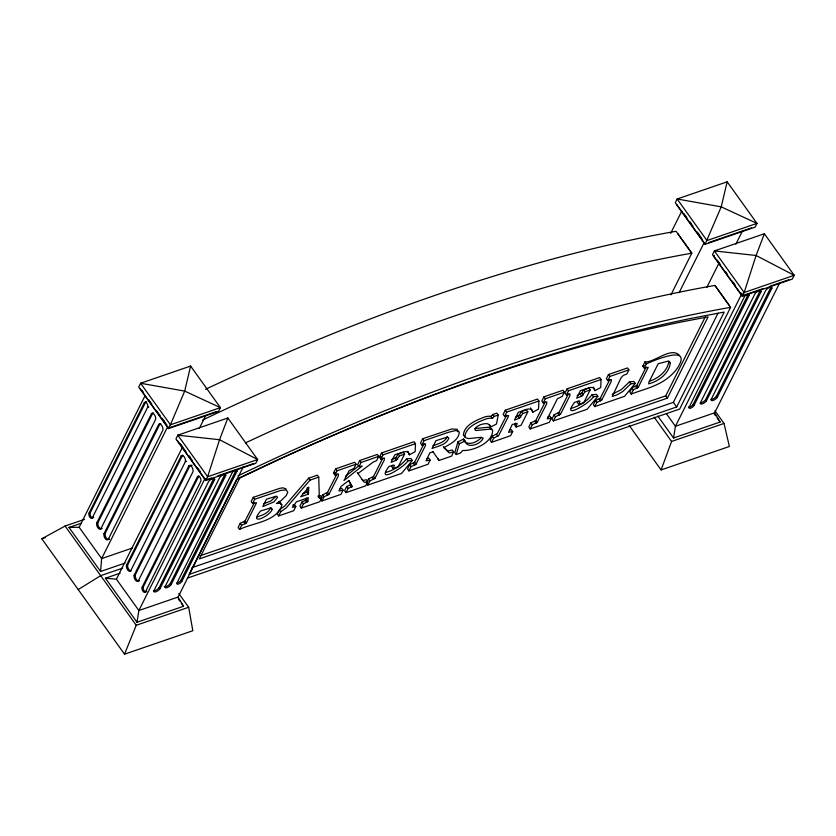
<?xml version="1.0" encoding="UTF-8"?>
<svg xmlns="http://www.w3.org/2000/svg" width="836" height="836" viewBox="0 0 836 836"><rect width="100%" height="100%" fill="white"/><g stroke="black" fill="none" stroke-linecap="round" stroke-linejoin="round"><path stroke-width="1.25" d="M382.836 458.107L373.546 476.426L368.509 478.976L366.419 483.145L367.809 485.089L369.899 480.919L374.946 478.37L384.236 460.051L384.445 458.013L380.829 459.1L379.429 457.156L381.519 452.976L414.092 441.721L415.492 443.665L415.168 451.659L409.4 454.815L407.665 451.241M568.407 393.944L559.117 412.263L554.069 414.813L551.979 418.993L553.38 420.936L555.47 416.756L560.517 414.207L569.807 395.888L570.006 393.86L566.39 394.937L565 392.993L567.09 388.824L599.663 377.558L601.053 379.502L600.729 387.507L594.971 390.663L593.226 387.089M506.689 415.105L497.305 433.57L492.247 436.193L490.157 440.363L491.547 442.307L493.637 438.137L498.705 435.514L508.089 417.049L508.622 415.555L504.568 416.318L503.167 414.374L505.257 410.204L537.527 399.044L538.927 400.987L538.53 409.086L532.783 412.19L530.62 407.895M308.432 494.107L308.808 487.127L300.688 496.783L308.432 494.107L307.042 492.164L307.282 487.513M125.076 563.077L100.592 571.479L101.637 558.594L167.66 426.768M668.894 361.277C667.619 371.174 658.34 378.29 649.384 381.32M243.516 466.394L178.089 597.061L183.523 606.278L136.989 622.256L138.87 610.52L204.893 478.694M779.497 283.32L714.644 412.817L720.089 422.034L673.555 438.012L675.425 426.276L742.034 293.279M321.86 497.524L319.342 498.057L317.941 496.114L320.46 495.581L321.86 497.524L319.77 501.704L301.315 508.079L299.915 506.135L302.005 501.966L306.08 499.991L306.718 498.099M301.315 508.079L303.405 503.909L307.847 501.464L308.327 497.702L296.466 501.799L292.401 507.306L295.829 506.532L294.429 504.589L292.704 505.132M465.276 436.507L463.416 435.441C463.635 425.085 476.844 419.891 485.246 416.798A20.66 8.182 -35.7 0 1 490.962 416.391L492.812 414.499L496.814 413.12L498.214 415.064L496.5 424.019L490.701 426.977L489.3 425.033M190.608 366.063L184.693 391.102L170.419 424.792L140.594 383.243L190.608 366.063L220.411 407.634L218.52 411.396L168.506 428.575L138.703 387.005L140.594 383.243L184.693 391.102L220.411 407.634L170.387 424.803L168.506 428.575M727.142 181.83L721.228 206.858L705.062 244.331L675.258 202.761L677.15 198.999L727.174 181.82L756.967 223.379L755.086 227.152L705.062 244.331M498.214 415.064L494.212 416.443L492.362 418.334A20.66 8.182 -35.7 0 0 486.646 418.742C478.244 421.835 465.025 427.029 464.816 437.385L468.453 438.597L480.669 437.353L483.177 438.095C481.024 444.156 467.031 449.454 465.035 441L463.646 439.057L457.929 441.836L454.836 452.579L456.237 454.523L460.396 453.081L462.716 450.489C473.636 451.106 493.303 442.275 492.592 429.976L490.074 429.14L476.499 430.477L475.182 430.216L474.9 428.68C477.837 425.054 482.894 423.34 487.461 423.706L489.499 424.803L490.701 426.977M456.237 454.523L459.319 443.78L465.035 441M447.333 436.486C445.149 442.307 438.148 443.78 432.954 445.745M270.739 507.462C268.732 513.126 262.326 515.175 257.164 516.93M661.088 469.936L671.58 441.45L724.018 423.444L729.379 446.487L661.088 469.936L629.194 425.44M227.841 417.99L219.554 439.726L207.641 476.729L177.817 435.169L227.841 417.99L257.645 459.56L255.753 463.322L205.74 480.501L175.936 438.931L177.817 435.169L219.554 439.726L257.645 459.56L207.621 476.739L205.74 480.501M124.533 654.18L136.237 625.276L188.675 607.27L192.823 630.731L124.533 654.18L41.8 538.781L65.093 526.032L84.603 519.334M132.276 548.071L101.637 558.594L79.169 527.255L145.192 395.418M93.642 517.191L92.42 517.609A3.093 1.714 71 0 1 89.828 517.191A3.093 1.714 71 0 1 89.118 513.001L144.294 402.806L145.506 402.388A3.093 1.714 71 0 1 146.666 401.74M93.339 517.599A3.093 1.714 71 0 1 90.831 516.449A3.093 1.714 71 0 1 90.33 512.572L145.506 402.388M92.42 517.609L147.596 407.425A3.093 1.714 71 0 0 146.885 403.234A3.093 1.714 71 0 0 144.294 402.806M102.086 528.331L100.863 528.749A3.961 2.195 71 0 1 97.854 527.746A3.961 2.195 71 0 1 96.725 522.981L151.431 413.736L152.654 413.318A3.961 2.195 71 0 1 153.542 412.921M101.668 528.624A3.961 2.195 71 0 1 98.836 526.983A3.961 2.195 71 0 1 97.948 522.563L152.654 413.318M100.863 528.749L155.569 419.505A3.961 2.195 71 0 0 154.441 414.74A3.961 2.195 71 0 0 151.431 413.736M109.359 539.063L108.147 539.481A3.961 2.195 71 0 1 105.127 538.488A3.961 2.195 71 0 1 104.009 533.713L158.715 424.469L159.927 424.051A3.961 2.195 71 0 1 160.826 423.653M108.952 539.356A3.961 2.195 71 0 1 106.12 537.715A3.961 2.195 71 0 1 105.221 533.295L159.927 424.051M108.147 539.481L162.853 430.237A3.961 2.195 71 0 0 161.724 425.472A3.961 2.195 71 0 0 158.715 424.469M140.061 388.604L168.381 428.105L168.851 427.165M178.089 597.061L138.87 610.52L116.403 579.181L182.415 447.354M181.224 455.871A3.961 2.195 71 0 1 184.233 456.874A3.961 2.195 71 0 1 185.362 461.639L130.656 570.883A3.961 2.195 71 0 1 127.636 569.88A3.961 2.195 71 0 1 126.518 565.115L181.224 455.871L182.436 455.453A3.961 2.195 71 0 1 182.854 455.16M130.98 570.863A3.961 2.195 71 0 1 128.42 568.741A3.961 2.195 71 0 1 127.73 564.697L182.436 455.453M199.281 428.46L205.708 415.628M139.497 580.518L138.274 580.936A3.961 2.195 71 0 1 135.265 579.933A3.961 2.195 71 0 1 134.136 575.168L188.842 465.913L190.065 465.495A3.961 2.195 71 0 1 190.472 465.203M139.079 580.811A3.961 2.195 71 0 1 136.247 579.17A3.961 2.195 71 0 1 135.359 574.74L190.065 465.495M138.274 580.936L192.98 471.692A3.961 2.195 71 0 0 191.852 466.916A3.961 2.195 71 0 0 188.842 465.913M146.436 591.658A3.093 1.714 71 0 0 146.739 591.251L145.516 591.669A3.093 1.714 71 0 1 142.914 591.24A3.093 1.714 71 0 1 142.204 587.05L197.38 476.865L198.602 476.447A3.093 1.714 71 0 1 198.905 476.039M146.039 591.878A3.093 1.714 71 0 1 143.74 590.164A3.093 1.714 71 0 1 143.426 586.632L198.602 476.447M145.516 591.669L200.692 481.484A3.093 1.714 71 0 0 199.982 477.283A3.093 1.714 71 0 0 197.38 476.865M177.295 440.541L205.614 480.031L206.084 479.091M153.427 590.738A3.961 1.578 -35.6 0 0 159.112 587.666L213.817 478.422A3.961 1.578 -35.6 0 0 213.702 477.649M214.643 479.571A3.961 1.578 -35.6 0 0 212.532 478.735A3.961 1.578 -35.6 0 0 208.54 481.661L153.834 590.906A3.961 1.578 -35.6 0 0 155.945 591.752A3.961 1.578 -35.6 0 0 159.937 588.816L214.643 479.571L213.817 478.422M164.274 586.412A3.961 1.578 -35.6 0 0 166.991 586.182A3.961 1.578 -35.6 0 0 170.262 583.549L224.968 474.305L225.793 475.465L171.087 584.709A3.961 1.578 -35.6 0 1 167.095 587.635A3.961 1.578 -35.6 0 1 164.995 586.799L219.69 477.555A3.961 1.578 -35.6 0 1 223.682 474.618A3.961 1.578 -35.6 0 1 225.793 475.465M236.358 469.518A3.093 1.233 -35.6 0 1 236.201 469.978L237.027 471.128L181.851 581.323A3.093 1.233 -35.6 0 1 178.465 584.04A3.093 1.233 -35.6 0 1 176.971 582.995L232.147 472.81A3.093 1.233 -35.6 0 1 234.864 470.365M177.033 583.037A3.093 1.233 -35.6 0 0 181.015 580.163L236.201 469.978M254.52 502.415L245.021 521.016L240.235 523.326L238.145 527.495L239.545 529.439C252.785 522.709 277.165 521.873 282.045 504.651L279.987 503.262L276.392 503.523L281.345 500.409L286.236 495.623L287.762 492.258L286.351 490L281.241 490.272L254.656 499.27L252.566 503.45L251.166 501.506L253.256 497.326L279.841 488.328L282.944 487.827L286.09 488.914M239.545 529.439L241.635 525.269L246.421 522.96L256.558 502.729L252.566 503.45M278.806 510.848L277.238 513.983L278.639 515.927L293.739 510.702L295.829 506.532M278.639 515.927L280.729 511.747L286.037 508.069L309.989 480.136L318.756 477.105L317.356 475.161L308.589 478.192L284.637 506.125L279.329 509.803L280.729 511.747M336.887 474.096L327.524 492.425L322.623 494.839L320.533 499.008L321.923 500.952L340.973 494.369L343.063 490.199L341.663 488.255L340.064 488.809M321.923 500.952L324.013 496.783L328.924 494.369L338.287 476.039L338.455 473.939L334.943 474.963L333.543 473.019L335.633 468.85L354.673 462.266L356.073 464.21L353.983 468.379L349.114 470.741L343.983 480.501L362.239 466.028L359.02 466.634L357.62 464.691L359.71 460.521L377.36 454.418L378.75 456.362L376.66 460.542L372.95 462.256L358.059 473.489M334.943 474.963L337.033 470.793L356.073 464.21M348.727 480.595L350.827 484.64L346.689 486.51L344.599 490.69L346 492.634L365.687 485.831L367.777 481.651L366.377 479.707L363.252 480.47L362.019 479.415M346 492.634L348.089 488.454L352.217 486.583L348.894 480.46L341.004 486.458L338.988 490.951L343.063 490.199M359.02 466.634L361.11 462.465L378.75 456.362M380.829 459.1L382.919 454.92L415.492 443.665M392.46 465.359L391.802 466.666L393.202 468.609L398.176 466.885L404.582 454.105L403.182 452.161L398.208 453.885L396.233 457.25L391.645 459.695M393.202 468.609L394.414 465.506L393.725 465.067L388.97 466.53C374.497 485.81 405.763 466.007 407.874 460.845L412.294 460.437L410.904 458.494L406.474 458.901C401.186 465.558 393.766 470.229 385.605 472.528M404.582 454.105L399.598 455.829L396.139 460.354L391.081 462.308L394.853 454.784L405.429 451.513L408.281 452.088L409.4 454.815M424.071 443.634L414.625 462.277L409.609 464.764L407.519 468.933L408.919 470.877L428.022 464.273L430.112 460.103L428.711 458.159L426.924 458.776M457.961 431.794L457.229 429.286L451.607 429.014L422.629 438.764L420.477 443.07L421.866 445.013L425.555 443.916L425.472 445.578L416.025 464.22L411.009 466.707L408.919 470.877M421.866 445.013L424.03 440.708L448.096 432.39L455.369 430.571L458.63 431.23L459.33 432.264C458.703 440.185 449.852 444.219 443.801 447.678L449.256 452.934L453.676 451.952L452.286 450.008L447.856 450.991L443.279 446.623M453.676 451.952L451.586 456.122L439.088 460.448L437.698 458.504M504.568 416.318L506.658 412.138L538.927 400.987M515.634 423.131L514.662 425.075L516.063 427.018L521.1 425.284L527.85 411.793L526.45 409.849L521.424 411.584L519.407 415.032L515.478 417.363M509.688 430.164L511.287 429.61L512.687 431.554L510.597 435.723L491.547 442.307M516.063 427.018L517.181 423.309L512.217 424.542L508.518 432.337L512.687 431.554M527.85 411.793L522.824 413.527L519.229 418.219L514.412 420.153L518.424 412.148C522.709 411.448 527.767 407.132 532.02 409.839L532.783 412.19M545.187 402.085L535.761 420.508L530.912 422.817L528.822 426.997L530.223 428.941L549.262 422.358L551.352 418.178L549.963 416.234L547.893 416.955M551.352 418.178L547.267 418.92L557.393 398.762L562.283 396.358L564.373 392.188L562.973 390.245L543.933 396.828L541.843 400.998L543.243 402.942L546.807 401.855L546.587 404.028L537.161 422.452L532.313 424.761L530.223 428.941M543.243 402.942L545.333 398.772L564.373 392.188M566.39 394.937L568.48 390.767L601.053 379.502M578.021 401.196L577.362 402.503L578.763 404.446L583.747 402.733L590.143 389.952L588.743 388.008L583.768 389.722L581.804 393.098L577.206 395.532M578.763 404.446L579.985 401.353L579.285 400.904L574.531 402.367C560.057 421.647 591.324 401.844 593.435 396.682L597.865 396.285L596.465 394.341L592.034 394.738C586.757 401.395 579.327 406.077 571.176 408.365M590.143 389.952L585.169 391.666L581.71 396.201L576.641 398.155L580.414 390.631L590.989 387.361L593.842 387.935L594.971 390.663M670.65 233.338L681.748 211.174M609.841 379.534L600.321 398.103L595.451 400.507L593.361 404.676L594.762 406.62L624.544 396.327L635.276 383.39L633.876 381.446L629.414 381.864L621.326 389.618L612.255 394.195M635.276 383.39L630.814 383.808L622.715 391.561L617.125 394.78L612.213 396.525L621.033 377.851L623.353 375.333L626.822 374.047L628.912 369.878L627.512 367.934L608.472 374.518L606.382 378.687L607.782 380.631L611.356 379.575L611.241 381.477L601.721 400.047L596.852 402.45L594.762 406.62M607.782 380.631L609.872 376.461L628.912 369.878M670.953 294.815L691.78 253.203L676.063 231.279A1358.981 539.826 -35.6 0 0 205.572 389.262M679.093 292.684L704.215 242.524M646.218 367.056L636.844 385.406L631.891 387.914L629.801 392.084L631.201 394.028C644.148 389.189 658.475 386.096 669.239 376.848A23.084 9.144 -35.7 0 0 677.578 367.85C693.232 343.272 652.853 360.943 646.301 363.859L644.211 368.039L642.821 366.095L644.911 361.915C654.139 362.876 671.203 346.146 679.616 355.509M631.201 394.028L633.291 389.858L638.234 387.35L648.266 367.307L644.211 368.039M714.331 255.346L713.85 256.297L742.169 295.787L763.028 288.629M706.713 287.605L718.981 263.11M735.837 244.216L742.263 231.384M200.128 555.741L665.728 395.856L705.281 316.875M667.379 398.166L708.102 316.854L681.486 321.944A1340.411 532.448 -35.6 0 0 271.543 462.705L240.026 477.586L199.313 558.897L667.379 398.166L665.728 395.856M191.956 567.654L673.367 402.346L717.999 313.228M676.679 406.965L724.206 312.058L690.39 318.516A1352.794 537.37 -35.6 0 0 276.664 460.584L236.619 479.488L189.093 574.395L676.679 406.965L673.367 402.346M245.554 442.861A1358.981 539.826 -35.6 0 1 714.885 285.421L730.601 307.345L679.668 409.055L187.264 578.146M742.295 296.257L744.176 292.495L756.089 255.492L764.376 233.756L794.2 275.316L792.309 279.078L742.295 296.257L712.491 254.687L714.383 250.925L764.397 233.746M688.373 407.048A3.093 1.233 -35.6 0 0 690.818 406.547A3.093 1.233 -35.6 0 0 693.201 404.29L748.377 294.105A3.093 1.233 -35.6 0 0 748.533 293.645M749.202 295.254A3.093 1.233 -35.6 0 0 747.708 294.209A3.093 1.233 -35.6 0 0 744.322 296.937L689.146 407.122A3.093 1.233 -35.6 0 0 690.64 408.167A3.093 1.233 -35.6 0 0 694.026 405.45L749.202 295.254L748.377 294.105M700.328 402.9A3.961 1.578 -35.6 0 0 705.553 399.744L760.258 290.5L761.084 291.649L706.378 400.893A3.961 1.578 -35.6 0 1 702.386 403.819A3.961 1.578 -35.6 0 1 700.286 402.983L754.992 293.739A3.961 1.578 -35.6 0 1 758.983 290.813A3.961 1.578 -35.6 0 1 761.084 291.649M711.133 399.472A3.961 1.578 -35.6 0 0 716.368 396.306L771.074 287.061L771.9 288.221L717.194 397.466A3.961 1.578 -35.6 0 1 713.202 400.392A3.961 1.578 -35.6 0 1 711.091 399.556L765.797 290.311A3.961 1.578 -35.6 0 1 769.789 287.385A3.961 1.578 -35.6 0 1 771.9 288.221M275.755 496.542L270.854 500.983L263.539 503.878M481.578 437.218C477.878 441.795 469.456 445.891 464.356 441.512M412.294 460.437L401.562 473.427L367.809 485.089M597.865 396.285L587.123 409.264L553.38 420.936M345.508 476.269L359.114 465.621M78.208 589.558L100.665 575.659L122.61 568.125M333.543 473.019L335.152 472.465M379.429 457.156L381.164 456.55M642.821 366.095L644.169 365.625M302.611 493.689L307.042 492.164M433.069 451.785L429.829 452.903L426.046 460.814L430.112 460.103M367.777 481.651L364.642 482.414L363.42 481.358L357.327 472.528M147.596 407.425L148.818 407.007M168.381 428.105L216.221 411.678M708.625 242.597L751.554 227.852M185.362 461.639L186.574 461.221M89.118 513.001L90.33 512.572M205.614 480.031L211.748 477.931M217.882 475.82L253.454 463.604M770.384 286.1L788.776 279.788M100.592 571.479L69.022 527.443L81.259 523.242M41.8 538.781L45.457 537.527M96.725 522.981L97.948 522.563M104.009 533.713L105.221 533.295M126.518 565.115L127.73 564.697M136.989 622.256L105.42 578.219L120.112 573.183M134.136 575.168L135.359 574.74M142.204 587.05L143.426 586.632M714.644 412.817L675.425 426.276L666.438 413.747M475.099 428.534L488.673 427.196L491.746 428.837M69.022 527.443L79.169 527.255M105.42 578.219L116.403 579.181M278.587 501.318L280.645 502.708L280.697 504.118M319.342 498.057L318.756 477.105M677.724 233.589L691.821 253.193A1358.981 539.826 -35.6 0 0 202.625 420.048M644.911 361.915L646.301 363.859M636.844 385.406L638.234 387.35M635.6 386.451L637.001 388.395M629.414 381.864L630.814 383.808M631.891 387.914L633.291 389.858M608.472 374.518L609.872 376.461M600.321 398.103L601.721 400.047M599.161 399.033L600.562 400.977M592.034 394.738L593.435 396.682M595.451 400.507L596.852 402.45M583.768 389.722L585.169 391.666M581.804 393.098L583.204 395.041M580.309 394.258L581.71 396.201M567.09 388.824L568.48 390.767M559.117 412.263L560.517 414.207M557.779 413.35L559.179 415.293M543.933 396.828L545.333 398.772M554.069 414.813L555.47 416.756M535.761 420.508L537.161 422.452M534.716 421.354L536.116 423.298M530.912 422.817L532.313 424.761M521.424 411.584L522.824 413.527M519.407 415.032L520.797 416.976M517.839 416.276L519.229 418.219M505.257 410.204L506.658 412.138M492.812 414.499L494.212 416.443M490.962 416.391L492.362 418.334M496.49 434.375L497.89 436.319M492.247 436.193L493.637 438.137M457.929 441.836L459.319 443.78M422.629 438.764L424.03 440.708M414.625 462.277L416.025 464.22M413.423 463.259L414.823 465.203M406.474 458.901L407.874 460.845M409.609 464.764L411.009 466.707M398.208 453.885L399.598 455.829M396.233 457.25L397.633 459.194M394.738 458.41L396.139 460.354M381.519 452.976L382.919 454.92M373.546 476.426L374.946 478.37M372.219 477.513L373.619 479.456M359.71 460.521L361.11 462.465M368.509 478.976L369.899 480.919M350.827 484.64L352.217 486.583M350.169 485.193L351.569 487.137M335.633 468.85L337.033 470.793M346.689 486.51L348.089 488.454M327.524 492.425L328.924 494.369M326.374 493.365L327.775 495.309M322.623 494.839L324.013 496.783M308.589 478.192L309.989 480.136M306.446 499.52L307.847 501.464M305.453 500.503L306.843 502.446M302.005 501.966L303.405 503.909M253.256 497.326L254.656 499.27M245.021 521.016L246.421 522.96M243.966 521.863L245.366 523.806M240.235 523.326L241.635 525.269M689.7 221.446L691.205 223.557M697.255 231.98L699.513 235.146M683.848 213.525L686.858 217.726M691.382 224.027L692.887 226.128M698.906 234.529L701.927 238.741M717.319 260.205L720.329 264.406M725.596 271.763L727.101 273.863M732.378 281.209L735.387 285.41M740.665 292.767L742.169 294.868M676.627 204.36L704.947 243.861M716.368 396.306L717.194 397.466M714.926 410.779L724.018 423.444M705.553 399.744L706.378 400.893M714.069 413.653L715.574 415.743M717.079 417.843L720.089 422.034M693.201 404.29L694.026 405.45M657.765 415.994L673.555 438.012M654.17 417.174L671.58 441.45M162.205 418.334L164.473 421.49M180.555 443.926L182.07 446.037M188.863 455.515L190.368 457.626M142.026 390.422L143.531 392.523M148.798 399.869L151.807 404.07M156.332 410.371L160.094 415.628M163.856 420.884L166.876 425.085M182.269 446.549L186.031 451.806M189.793 457.052L192.05 460.208M197.327 467.554L200.337 471.755M181.015 580.163L181.851 581.323M178.841 593.55L188.675 607.27M170.262 583.549L171.087 584.709M178.267 598.942L179.771 601.042M181.276 603.132L183.523 606.278M159.112 587.666L159.937 588.816M65.093 526.032L136.237 625.276M714.926 285.41L728.95 305.035M433.017 451.764L439.088 460.448M463.646 439.057L463.834 440.405M191.486 465.182A3.961 2.195 71 0 1 192.029 465.453M235.533 470.083A3.093 1.233 -35.6 0 1 237.027 471.128M237.936 475.872A1358.981 539.826 -35.6 0 1 730.601 307.345M670.294 363.221C668.842 373.849 658.538 381.206 648.757 383.87L648.767 382.533L658.183 363.744L668.309 361.068L669.657 361.716L670.294 363.221M448.723 438.43C446.131 445.034 437.803 446.1 432.034 448.493L435.943 440.687L446.967 437.218L448.012 437.291L448.723 438.43M277.51 497.451L273.936 501.903L262.797 506.564L266.475 499.207L275.775 496.291L276.82 496.323L277.51 497.451M272.139 509.406C270.331 516.011 247.665 526.701 260.581 510.995L270.331 508.016L271.449 508.11L272.139 509.406M756.967 223.379L706.953 240.559L677.15 198.999L721.228 206.858L756.946 223.39M794.2 275.316L744.176 292.495L714.383 250.925L756.089 255.492L794.179 275.326"/></g></svg>
